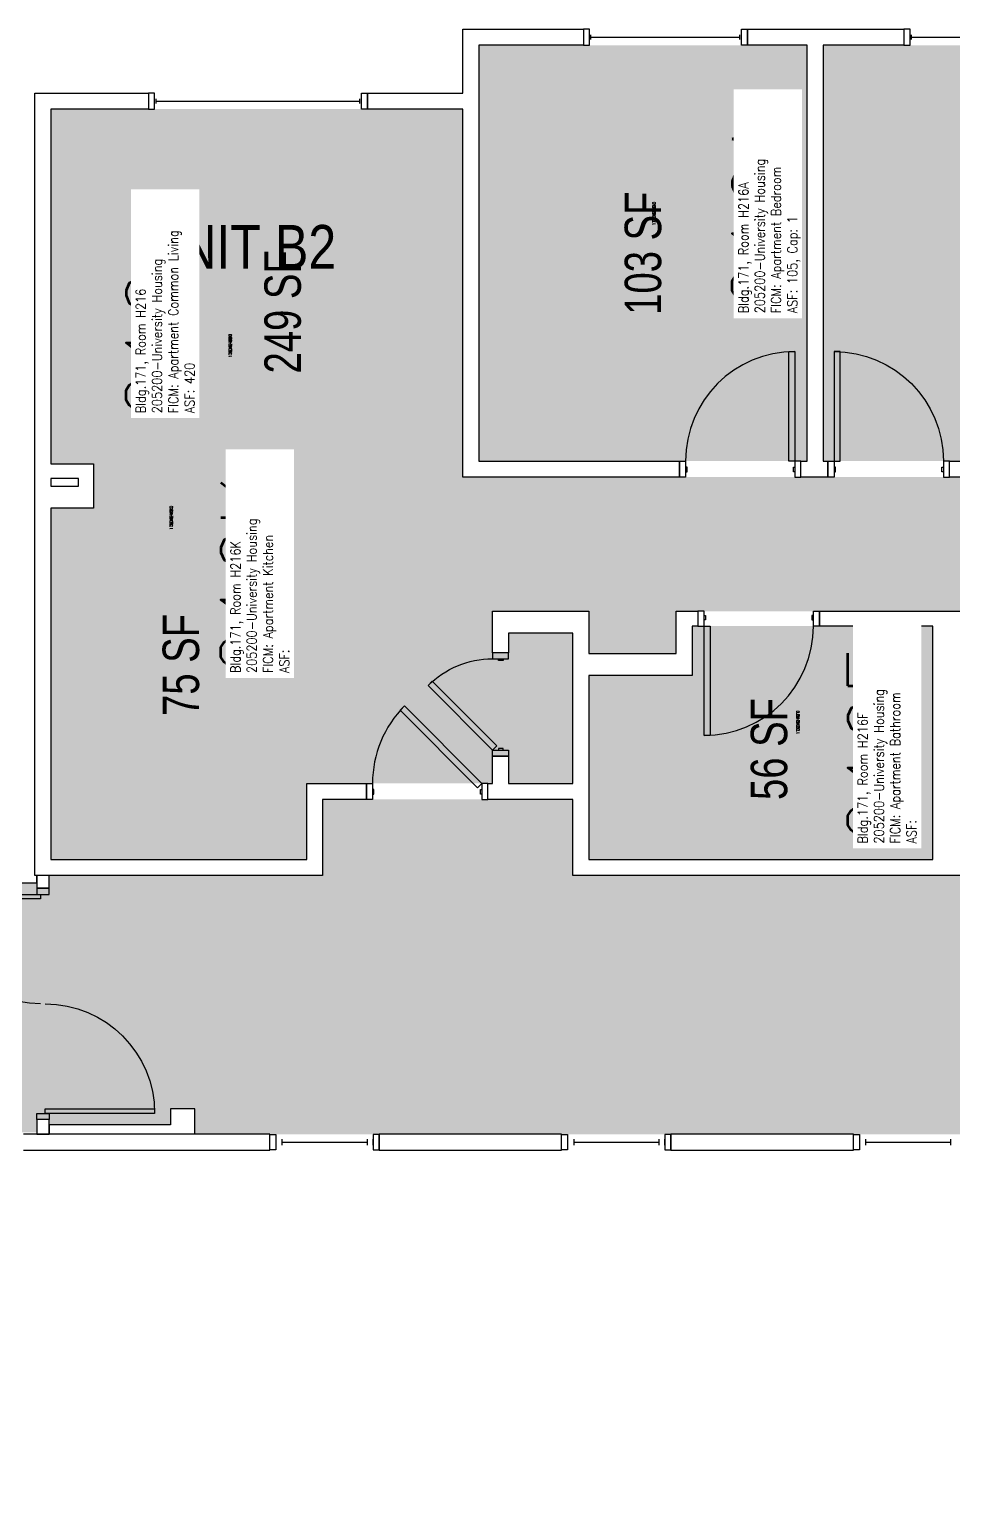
# Model space of a CAD drawing. Header units: inches. Extents: x -105 to 3698, y -798 to 1624.
# Drawn here: x 1862.4 to 2166.2, y 1142.7 to 1624 of the extents above; entities that cross this region are included whole.
import ezdxf
from ezdxf.enums import TextEntityAlignment as Align

# ---------------------------------------------------------------- set-up
doc = ezdxf.new("R2010")
doc.units = ezdxf.units.IN
doc.header["$LTSCALE"] = 96
doc.header["$MEASUREMENT"] = 0
for name, color, linetype in [('A-AREA-IDEN', 1, 'Continuous'), ('A-DOOR', 2, 'Continuous'), ('A-GLAZ', 1, 'Continuous'), ('A-IDEN-RNUM', 7, 'Continuous'), ('A-IDEN-SNUM', 4, 'Continuous'), ('A-IDEN-VNUM', 4, 'Continuous'), ('A-WALL', 5, 'Continuous'), ('AREA-TEXT', 3, 'Continuous'), ('Rooms-Category-Color', 7, 'Continuous'), ('Rooms-College-Color', 7, 'Continuous'), ('Rooms-Department-Color', 7, 'Continuous'), ('Rooms-Division-Color', 7, 'Continuous'), ('Rooms-Information', 7, 'Continuous')]:
    doc.layers.add(name, color=color, linetype=linetype)
doc.styles.add('AREA', font='arial.ttf', dxfattribs={"width": 0.75, "height": 12})
doc.styles.add('ROOMSNUMBER', font='txt.shx', dxfattribs={"height": 0.03})
doc.styles.add('ROOMVNUMBER', font='simplex.shx', dxfattribs={"width": 0.85})
doc.styles.get("Standard").update_dxf_attribs({"font": 'ARIALN.TTF'})

msp = doc.modelspace()

# ---------------------------------------------------------------- hatches: boundary and pattern name
h = msp.add_hatch()
h.set_pattern_fill('ANSI31', color=256, style=0)
h.set_pattern_definition([(135, (2468.48172, 1996.84335), (0.088388348, 0.088388348), [])])
h.paths.add_polyline_path([(2137.01, 1412.89), (2078.28, 1412.89), (2078.28, 1403.68), (2137.01, 1403.68)], flags=9)
at = {"layer": 'Rooms-Category-Color', "true_color": 0x728ef3}
for points in [[(2118.25, 1618.74), (2010.25, 1618.74), (2010.25, 1481.99), (2118.25, 1481.99), (2118.24, 1618.3)], [(2231.12, 1618.74), (2123.5, 1618.74), (2123.49, 1482), (2231.12, 1481.99), (2231.11, 1618.3)], [(2280, 1476.75), (2005, 1476.75), (2005, 1597.75), (1869.5, 1597.75), (1869.5, 1481.12), (1953.64, 1481.12), (1953.64, 1376), (2014.77, 1376), (2014.77, 1384.95), (2020.02, 1384.95), (2020.02, 1376), (2041.22, 1376), (2041.22, 1425.37), (2020.02, 1425.37), (2020.02, 1418.95), (2014.77, 1418.95), (2014.77, 1432.62), (2046.47, 1432.62), (2046.47, 1418.75), (2075.22, 1418.75), (2075.22, 1432.62), (2251.25, 1432.62), (2251.25, 1418.75), (2280, 1418.75)], [(1869.5, 1466.5), (1869.5, 1351), (1953.64, 1351), (1953.64, 1481.12), (1883.5, 1481.12), (1883.5, 1466.5)], [(2159.6, 1350.99), (2046.47, 1350.99), (2046.47, 1411.49), (2080.47, 1411.49), (2080.47, 1427.74), (2159.61, 1427.74)]]:
    msp.add_hatch(color=171, dxfattribs=at).paths.add_polyline_path(points)
at = {"layer": 'Rooms-Category-Color', "true_color": 0xadadad}
msp.add_hatch(color=253, dxfattribs=at).paths.add_polyline_path([(2434.81, 1302.05), (2431.28, 1305.58), (2404.37, 1332.49), (2404.37, 1345.74), (2041.22, 1345.74), (2041.22, 1370.74), (1958.89, 1370.74), (1958.89, 1345.74), (1868.87, 1345.74), (1868.87, 1341.49), (1864.87, 1341.49), (1864.87, 1343.18), (1824.87, 1343.18), (1824.87, 1337.99), (1816.87, 1337.99), (1816.87, 1346.36), (1715.13, 1346.36), (1715.13, 1362.36), (1654.13, 1362.36), (1654.13, 1346.36), (1376.13, 1346.36), (1376.13, 1345.75), (1260.13, 1345.75), (1260.13, 1346.36), (780.38, 1346.36), (780.38, 1341.49), (776.38, 1341.49), (776.38, 1342.95), (736.38, 1342.95), (736.38, 1337.99), (728.38, 1337.99), (728.38, 1345.74), (673.36, 1345.74), (673.36, 1370.74), (591.03, 1370.74), (591.03, 1345.74), (233.3, 1345.74), (233.5, 1285.74), (632.97, 1285.74), (632.97, 1237.74), (768, 1237.74), (776.38, 1237.74), (776.38, 1265.49), (780.38, 1265.49), (780.38, 1263.74), (820.38, 1263.74), (820.38, 1268.99), (828.38, 1268.99), (828.38, 1237.74), (939.72, 1237.74), (939.72, 1276.66), (1347.19, 1276.66), (1347.19, 1190.36), (1378.69, 1190.36), (1378.69, 1187.99), (1373.19, 1187.99), (1373.19, 1151.11), (1373.19, 1146.74), (1375.19, 1146.74), (1375.19, 1142.74), (1451.19, 1142.74), (1451.19, 1146.74), (1453.11, 1146.74), (1453.19, 1151.11), (1453.19, 1187.99), (1447.69, 1187.99), (1447.69, 1190.36), (1479.65, 1190.36), (1479.65, 1209.16), (1484.9, 1209.16), (1484.9, 1255.16), (1479.65, 1255.16), (1479.65, 1276.66), (1571.65, 1276.66), (1571.65, 1261.24), (1860.5, 1261.24), (1864.87, 1261.24), (1864.87, 1265.49), (1868.87, 1265.49), (1868.87, 1263.74), (1908.87, 1263.74), (1908.87, 1268.99), (1916.87, 1268.99), (1916.87, 1260.61), (2047.49, 1260.61), (2133.48, 1260.62), (2169.48, 1260.62), (2348.97, 1260.61), (2386.31, 1260.61), (2392.39, 1259.62)])
at = {"layer": 'Rooms-College-Color', "true_color": 0xadadad}
for points in [[(2118.25, 1618.74), (2010.25, 1618.74), (2010.25, 1481.99), (2118.25, 1481.99), (2118.24, 1618.3)], [(2231.12, 1618.74), (2123.5, 1618.74), (2123.49, 1482), (2231.12, 1481.99), (2231.11, 1618.3)], [(2280, 1476.75), (2005, 1476.75), (2005, 1597.75), (1869.5, 1597.75), (1869.5, 1481.12), (1953.64, 1481.12), (1953.64, 1376), (2014.77, 1376), (2014.77, 1384.95), (2020.02, 1384.95), (2020.02, 1376), (2041.22, 1376), (2041.22, 1425.37), (2020.02, 1425.37), (2020.02, 1418.95), (2014.77, 1418.95), (2014.77, 1432.62), (2046.47, 1432.62), (2046.47, 1418.75), (2075.22, 1418.75), (2075.22, 1432.62), (2251.25, 1432.62), (2251.25, 1418.75), (2280, 1418.75)], [(1869.5, 1466.5), (1869.5, 1351), (1953.64, 1351), (1953.64, 1481.12), (1883.5, 1481.12), (1883.5, 1466.5)], [(2159.6, 1350.99), (2046.47, 1350.99), (2046.47, 1411.49), (2080.47, 1411.49), (2080.47, 1427.74), (2159.61, 1427.74)], [(2434.81, 1302.05), (2431.28, 1305.58), (2404.37, 1332.49), (2404.37, 1345.74), (2041.22, 1345.74), (2041.22, 1370.74), (1958.89, 1370.74), (1958.89, 1345.74), (1868.87, 1345.74), (1868.87, 1341.49), (1864.87, 1341.49), (1864.87, 1343.18), (1824.87, 1343.18), (1824.87, 1337.99), (1816.87, 1337.99), (1816.87, 1346.36), (1715.13, 1346.36), (1715.13, 1362.36), (1654.13, 1362.36), (1654.13, 1346.36), (1376.13, 1346.36), (1376.13, 1345.75), (1260.13, 1345.75), (1260.13, 1346.36), (780.38, 1346.36), (780.38, 1341.49), (776.38, 1341.49), (776.38, 1342.95), (736.38, 1342.95), (736.38, 1337.99), (728.38, 1337.99), (728.38, 1345.74), (673.36, 1345.74), (673.36, 1370.74), (591.03, 1370.74), (591.03, 1345.74), (233.3, 1345.74), (233.5, 1285.74), (632.97, 1285.74), (632.97, 1237.74), (768, 1237.74), (776.38, 1237.74), (776.38, 1265.49), (780.38, 1265.49), (780.38, 1263.74), (820.38, 1263.74), (820.38, 1268.99), (828.38, 1268.99), (828.38, 1237.74), (939.72, 1237.74), (939.72, 1276.66), (1347.19, 1276.66), (1347.19, 1190.36), (1378.69, 1190.36), (1378.69, 1187.99), (1373.19, 1187.99), (1373.19, 1151.11), (1373.19, 1146.74), (1375.19, 1146.74), (1375.19, 1142.74), (1451.19, 1142.74), (1451.19, 1146.74), (1453.11, 1146.74), (1453.19, 1151.11), (1453.19, 1187.99), (1447.69, 1187.99), (1447.69, 1190.36), (1479.65, 1190.36), (1479.65, 1209.16), (1484.9, 1209.16), (1484.9, 1255.16), (1479.65, 1255.16), (1479.65, 1276.66), (1571.65, 1276.66), (1571.65, 1261.24), (1860.5, 1261.24), (1864.87, 1261.24), (1864.87, 1265.49), (1868.87, 1265.49), (1868.87, 1263.74), (1908.87, 1263.74), (1908.87, 1268.99), (1916.87, 1268.99), (1916.87, 1260.61), (2047.49, 1260.61), (2133.48, 1260.62), (2169.48, 1260.62), (2348.97, 1260.61), (2386.31, 1260.61), (2392.39, 1259.62)]]:
    msp.add_hatch(color=253, dxfattribs=at).paths.add_polyline_path(points)
at = {"layer": 'Rooms-Department-Color', "true_color": 0x604aed}
for points in [[(2118.25, 1618.74), (2010.25, 1618.74), (2010.25, 1481.99), (2118.25, 1481.99), (2118.24, 1618.3)], [(2231.12, 1618.74), (2123.5, 1618.74), (2123.49, 1482), (2231.12, 1481.99), (2231.11, 1618.3)], [(2280, 1476.75), (2005, 1476.75), (2005, 1597.75), (1869.5, 1597.75), (1869.5, 1481.12), (1953.64, 1481.12), (1953.64, 1376), (2014.77, 1376), (2014.77, 1384.95), (2020.02, 1384.95), (2020.02, 1376), (2041.22, 1376), (2041.22, 1425.37), (2020.02, 1425.37), (2020.02, 1418.95), (2014.77, 1418.95), (2014.77, 1432.62), (2046.47, 1432.62), (2046.47, 1418.75), (2075.22, 1418.75), (2075.22, 1432.62), (2251.25, 1432.62), (2251.25, 1418.75), (2280, 1418.75)], [(1869.5, 1466.5), (1869.5, 1351), (1953.64, 1351), (1953.64, 1481.12), (1883.5, 1481.12), (1883.5, 1466.5)], [(2159.6, 1350.99), (2046.47, 1350.99), (2046.47, 1411.49), (2080.47, 1411.49), (2080.47, 1427.74), (2159.61, 1427.74)]]:
    msp.add_hatch(color=173, dxfattribs=at).paths.add_polyline_path(points)
at = {"layer": 'Rooms-Department-Color', "true_color": 0xacacac}
msp.add_hatch(color=253, dxfattribs=at).paths.add_polyline_path([(2434.81, 1302.05), (2431.28, 1305.58), (2404.37, 1332.49), (2404.37, 1345.74), (2041.22, 1345.74), (2041.22, 1370.74), (1958.89, 1370.74), (1958.89, 1345.74), (1868.87, 1345.74), (1868.87, 1341.49), (1864.87, 1341.49), (1864.87, 1343.18), (1824.87, 1343.18), (1824.87, 1337.99), (1816.87, 1337.99), (1816.87, 1346.36), (1715.13, 1346.36), (1715.13, 1362.36), (1654.13, 1362.36), (1654.13, 1346.36), (1376.13, 1346.36), (1376.13, 1345.75), (1260.13, 1345.75), (1260.13, 1346.36), (780.38, 1346.36), (780.38, 1341.49), (776.38, 1341.49), (776.38, 1342.95), (736.38, 1342.95), (736.38, 1337.99), (728.38, 1337.99), (728.38, 1345.74), (673.36, 1345.74), (673.36, 1370.74), (591.03, 1370.74), (591.03, 1345.74), (233.3, 1345.74), (233.5, 1285.74), (632.97, 1285.74), (632.97, 1237.74), (768, 1237.74), (776.38, 1237.74), (776.38, 1265.49), (780.38, 1265.49), (780.38, 1263.74), (820.38, 1263.74), (820.38, 1268.99), (828.38, 1268.99), (828.38, 1237.74), (939.72, 1237.74), (939.72, 1276.66), (1347.19, 1276.66), (1347.19, 1190.36), (1378.69, 1190.36), (1378.69, 1187.99), (1373.19, 1187.99), (1373.19, 1151.11), (1373.19, 1146.74), (1375.19, 1146.74), (1375.19, 1142.74), (1451.19, 1142.74), (1451.19, 1146.74), (1453.11, 1146.74), (1453.19, 1151.11), (1453.19, 1187.99), (1447.69, 1187.99), (1447.69, 1190.36), (1479.65, 1190.36), (1479.65, 1209.16), (1484.9, 1209.16), (1484.9, 1255.16), (1479.65, 1255.16), (1479.65, 1276.66), (1571.65, 1276.66), (1571.65, 1261.24), (1860.5, 1261.24), (1864.87, 1261.24), (1864.87, 1265.49), (1868.87, 1265.49), (1868.87, 1263.74), (1908.87, 1263.74), (1908.87, 1268.99), (1916.87, 1268.99), (1916.87, 1260.61), (2047.49, 1260.61), (2133.48, 1260.62), (2169.48, 1260.62), (2348.97, 1260.61), (2386.31, 1260.61), (2392.39, 1259.62)])
at = {"layer": 'Rooms-Division-Color', "true_color": 0x604aed}
for points in [[(2118.25, 1618.74), (2010.25, 1618.74), (2010.25, 1481.99), (2118.25, 1481.99), (2118.24, 1618.3)], [(2231.12, 1618.74), (2123.5, 1618.74), (2123.49, 1482), (2231.12, 1481.99), (2231.11, 1618.3)], [(2280, 1476.75), (2005, 1476.75), (2005, 1597.75), (1869.5, 1597.75), (1869.5, 1481.12), (1953.64, 1481.12), (1953.64, 1376), (2014.77, 1376), (2014.77, 1384.95), (2020.02, 1384.95), (2020.02, 1376), (2041.22, 1376), (2041.22, 1425.37), (2020.02, 1425.37), (2020.02, 1418.95), (2014.77, 1418.95), (2014.77, 1432.62), (2046.47, 1432.62), (2046.47, 1418.75), (2075.22, 1418.75), (2075.22, 1432.62), (2251.25, 1432.62), (2251.25, 1418.75), (2280, 1418.75)], [(1869.5, 1466.5), (1869.5, 1351), (1953.64, 1351), (1953.64, 1481.12), (1883.5, 1481.12), (1883.5, 1466.5)], [(2159.6, 1350.99), (2046.47, 1350.99), (2046.47, 1411.49), (2080.47, 1411.49), (2080.47, 1427.74), (2159.61, 1427.74)]]:
    msp.add_hatch(color=173, dxfattribs=at).paths.add_polyline_path(points)
at = {"layer": 'Rooms-Division-Color', "true_color": 0xadadad}
msp.add_hatch(color=253, dxfattribs=at).paths.add_polyline_path([(2434.81, 1302.05), (2431.28, 1305.58), (2404.37, 1332.49), (2404.37, 1345.74), (2041.22, 1345.74), (2041.22, 1370.74), (1958.89, 1370.74), (1958.89, 1345.74), (1868.87, 1345.74), (1868.87, 1341.49), (1864.87, 1341.49), (1864.87, 1343.18), (1824.87, 1343.18), (1824.87, 1337.99), (1816.87, 1337.99), (1816.87, 1346.36), (1715.13, 1346.36), (1715.13, 1362.36), (1654.13, 1362.36), (1654.13, 1346.36), (1376.13, 1346.36), (1376.13, 1345.75), (1260.13, 1345.75), (1260.13, 1346.36), (780.38, 1346.36), (780.38, 1341.49), (776.38, 1341.49), (776.38, 1342.95), (736.38, 1342.95), (736.38, 1337.99), (728.38, 1337.99), (728.38, 1345.74), (673.36, 1345.74), (673.36, 1370.74), (591.03, 1370.74), (591.03, 1345.74), (233.3, 1345.74), (233.5, 1285.74), (632.97, 1285.74), (632.97, 1237.74), (768, 1237.74), (776.38, 1237.74), (776.38, 1265.49), (780.38, 1265.49), (780.38, 1263.74), (820.38, 1263.74), (820.38, 1268.99), (828.38, 1268.99), (828.38, 1237.74), (939.72, 1237.74), (939.72, 1276.66), (1347.19, 1276.66), (1347.19, 1190.36), (1378.69, 1190.36), (1378.69, 1187.99), (1373.19, 1187.99), (1373.19, 1151.11), (1373.19, 1146.74), (1375.19, 1146.74), (1375.19, 1142.74), (1451.19, 1142.74), (1451.19, 1146.74), (1453.11, 1146.74), (1453.19, 1151.11), (1453.19, 1187.99), (1447.69, 1187.99), (1447.69, 1190.36), (1479.65, 1190.36), (1479.65, 1209.16), (1484.9, 1209.16), (1484.9, 1255.16), (1479.65, 1255.16), (1479.65, 1276.66), (1571.65, 1276.66), (1571.65, 1261.24), (1860.5, 1261.24), (1864.87, 1261.24), (1864.87, 1265.49), (1868.87, 1265.49), (1868.87, 1263.74), (1908.87, 1263.74), (1908.87, 1268.99), (1916.87, 1268.99), (1916.87, 1260.61), (2047.49, 1260.61), (2133.48, 1260.62), (2169.48, 1260.62), (2348.97, 1260.61), (2386.31, 1260.61), (2392.39, 1259.62)])

# ---------------------------------------------------------------- linework, layer by layer
at = {"layer": 'A-DOOR'}
for p, q in [((1830.12, 1339.5), (1866.12, 1339.5)), ((1866.12, 1338), (1830.12, 1338)), ((1868.87, 1341.5), (1864.87, 1341.5)), ((1864.87, 1341.5), (1864.87, 1339.5)), ((1864.87, 1339.5), (1868.87, 1339.5)), ((1866.12, 1339.5), (1866.12, 1338)), ((1868.87, 1339.5), (1868.87, 1341.5)), ((1864.87, 1265.5), (1864.87, 1267.5)), ((1864.87, 1267.5), (1868.87, 1267.5)), ((1867.62, 1267.5), (1867.62, 1269)), ((1867.62, 1269), (1903.62, 1269)), ((1903.62, 1267.5), (1867.62, 1267.5)), ((1868.87, 1267.5), (1868.87, 1265.5)), ((1903.62, 1269), (1903.62, 1267.5)), ((1868.87, 1265.5), (1864.87, 1265.5))]:
    msp.add_line(p, q, dxfattribs=at)
for points in [[(2114.25, 1482), (2112.25, 1482), (2112.25, 1518), (2114.25, 1518)], [(2127.12, 1482), (2129.12, 1482), (2129.12, 1518), (2127.12, 1518)], [(2078.25, 1476.75), (2076.25, 1476.75), (2076.25, 1482), (2078.25, 1482)], [(2078.25, 1478.5), (2078.75, 1478.5), (2078.75, 1480), (2078.25, 1480)], [(2114.25, 1478.5), (2113.75, 1478.5), (2113.75, 1480), (2114.25, 1480)], [(2114.25, 1476.75), (2116.25, 1476.75), (2116.25, 1482), (2114.25, 1482)], [(2127.12, 1476.75), (2125.12, 1476.75), (2125.12, 1482), (2127.12, 1482)], [(2127.12, 1478.5), (2127.62, 1478.5), (2127.62, 1480), (2127.12, 1480)], [(2163.12, 1478.5), (2162.62, 1478.5), (2162.62, 1480), (2163.12, 1480)], [(2163.12, 1476.75), (2165.12, 1476.75), (2165.12, 1482), (2163.12, 1482)], [(2084.36, 1432.62), (2082.36, 1432.62), (2082.36, 1427.75), (2084.36, 1427.75)], [(2084.36, 1431.25), (2084.86, 1431.25), (2084.86, 1429.75), (2084.36, 1429.75)], [(2120.36, 1431.25), (2119.86, 1431.25), (2119.86, 1429.75), (2120.36, 1429.75)], [(2120.36, 1432.62), (2122.36, 1432.62), (2122.36, 1427.75), (2120.36, 1427.75)], [(2084.36, 1427.75), (2086.36, 1427.75), (2086.36, 1391.75), (2084.36, 1391.75)], [(2020.02, 1416.95), (2020.02, 1418.95), (2014.77, 1418.95), (2014.77, 1416.95)], [(2018.27, 1416.95), (2018.27, 1416.45), (2016.77, 1416.45), (2016.77, 1416.95)], [(2014.77, 1386.95), (2016.18, 1388.36), (1994.97, 1409.58), (1993.56, 1408.16)], [(2011.28, 1376), (2009.87, 1374.59), (1984.41, 1400.04), (1985.83, 1401.46)], [(2020.02, 1386.95), (2020.02, 1384.95), (2014.77, 1384.95), (2014.77, 1386.95)], [(2018.27, 1386.95), (2018.27, 1387.45), (2016.77, 1387.45), (2016.77, 1386.95)], [(1975.28, 1370.75), (1973.28, 1370.75), (1973.28, 1376), (1975.28, 1376)], [(1975.28, 1372.5), (1975.78, 1372.5), (1975.78, 1374), (1975.28, 1374)], [(2011.28, 1372.5), (2010.78, 1372.5), (2010.78, 1374), (2011.28, 1374)], [(2011.28, 1370.75), (2013.28, 1370.75), (2013.28, 1376), (2011.28, 1376)]]:
    msp.add_lwpolyline(points, close=True, dxfattribs=at)
for centre, start, end in [((2114.25, 1482), 90, 180), ((2084.36, 1427.75), 270, 0), ((2011.28, 1376), 135, 180)]:
    msp.add_arc(centre, 36, start, end, dxfattribs=at)
at = {"layer": 'A-DOOR', "extrusion": (0, 0, -1)}
for centre, radius, start, end in [((-2127.12, 1482), 36, 90, 180), ((-2014.77, 1386.95), 30, 45, 90), ((-1866.12, 1339.5), 36, 270, 360), ((-1867.62, 1267.5), 36, 90, 180)]:
    msp.add_arc(centre, radius, start, end, dxfattribs=at)
at = {"layer": 'A-GLAZ'}
for p, q in [((2047.16, 1620.63), (2047.16, 1622.13)), ((2096.16, 1620.63), (2096.16, 1622.13)), ((2152.62, 1620.63), (2152.62, 1622.13)), ((2047.16, 1621.38), (2096.16, 1621.38)), ((2152.62, 1621.38), (2201.62, 1621.38)), ((1904.12, 1599.63), (1904.12, 1601.13)), ((1904.12, 1600.38), (1971.12, 1600.38)), ((1971.12, 1599.63), (1971.12, 1601.13)), ((1941.48, 1255.5), (1941.48, 1260.5)), ((1941.48, 1260.5), (1943.48, 1260.5)), ((1943.48, 1260.5), (1943.48, 1255.5)), ((1943.48, 1259), (1943.48, 1257)), ((1945.48, 1259), (1945.48, 1257)), ((1945.48, 1258), (1973.48, 1258)), ((1973.48, 1259), (1973.48, 1257)), ((1977.48, 1260.5), (1975.48, 1260.5)), ((1975.48, 1260.5), (1975.48, 1255.5)), ((1975.48, 1257), (1975.48, 1259)), ((1977.48, 1255.5), (1977.48, 1260.5)), ((2037.48, 1255.5), (2037.48, 1260.5)), ((2037.48, 1260.5), (2039.48, 1260.5)), ((2039.48, 1260.5), (2039.48, 1255.5)), ((2039.48, 1259), (2039.48, 1257)), ((2041.48, 1259), (2041.48, 1257)), ((2041.48, 1258), (2069.48, 1258)), ((2069.48, 1259), (2069.48, 1257)), ((2073.48, 1260.5), (2071.48, 1260.5)), ((2071.48, 1260.5), (2071.48, 1255.5)), ((2071.48, 1257), (2071.48, 1259)), ((2073.48, 1255.5), (2073.48, 1260.5)), ((2133.48, 1255.5), (2133.48, 1260.5)), ((2133.48, 1260.5), (2135.48, 1260.5)), ((2135.48, 1260.5), (2135.48, 1255.5)), ((2135.48, 1259), (2135.48, 1257)), ((2137.48, 1259), (2137.48, 1257)), ((2137.48, 1258), (2165.48, 1258)), ((2165.48, 1259), (2165.48, 1257)), ((1943.48, 1255.5), (1941.48, 1255.5)), ((1975.48, 1255.5), (1977.48, 1255.5)), ((2039.48, 1255.5), (2037.48, 1255.5)), ((2071.48, 1255.5), (2073.48, 1255.5)), ((2135.48, 1255.5), (2133.48, 1255.5))]:
    msp.add_line(p, q, dxfattribs=at)
for points in [[(2046.66, 1624), (2044.66, 1624), (2044.66, 1618.75), (2046.66, 1618.75)], [(2096.66, 1624), (2098.66, 1624), (2098.66, 1618.75), (2096.66, 1618.75)], [(2152.12, 1624), (2150.12, 1624), (2150.12, 1618.75), (2152.12, 1618.75)], [(1903.62, 1603), (1901.62, 1603), (1901.62, 1597.75), (1903.62, 1597.75)], [(1971.62, 1603), (1973.62, 1603), (1973.62, 1597.75), (1971.62, 1597.75)]]:
    msp.add_lwpolyline(points, close=True, dxfattribs=at)
at = {"layer": 'A-WALL'}
for p, q in [((2005, 1624), (2044.66, 1624)), ((2005, 1603), (2005, 1624)), ((2044.66, 1624), (2044.66, 1618.75)), ((2098.66, 1624), (2150.12, 1624)), ((2098.66, 1618.75), (2098.66, 1624)), ((2150.12, 1624), (2150.12, 1618.75)), ((2044.66, 1618.75), (2010.25, 1618.75)), ((2010.25, 1618.75), (2010.25, 1482)), ((2118.25, 1618.75), (2098.66, 1618.75)), ((2118.25, 1482), (2118.25, 1618.75)), ((2150.12, 1618.75), (2123.5, 1618.75)), ((2123.5, 1618.75), (2123.5, 1482)), ((1864.25, 1603), (1901.62, 1603)), ((1864.25, 1345.75), (1864.25, 1603)), ((1901.62, 1603), (1901.62, 1597.75)), ((1973.62, 1603), (2005, 1603)), ((1973.62, 1597.75), (1973.62, 1603)), ((1901.62, 1597.75), (1869.5, 1597.75)), ((1869.5, 1597.75), (1869.5, 1481.12)), ((2005, 1597.75), (1973.62, 1597.75)), ((2005, 1476.75), (2005, 1597.75)), ((1869.5, 1481.12), (1883.5, 1481.12)), ((1883.5, 1481.12), (1883.5, 1466.5)), ((2010.25, 1482), (2076.25, 1482)), ((2076.25, 1482), (2076.25, 1476.75)), ((2116.25, 1482), (2118.25, 1482)), ((2116.25, 1476.75), (2116.25, 1482)), ((2123.5, 1482), (2125.12, 1482)), ((2125.12, 1482), (2125.12, 1476.75)), ((2165.12, 1482), (2231.12, 1482)), ((2165.12, 1476.75), (2165.12, 1482)), ((1869.5, 1476.25), (1869.5, 1473.75)), ((1878.62, 1476.25), (1869.5, 1476.25)), ((1869.5, 1473.75), (1878.62, 1473.75)), ((1878.62, 1473.75), (1878.62, 1476.25)), ((2076.25, 1476.75), (2005, 1476.75)), ((2125.12, 1476.75), (2116.25, 1476.75)), ((2238, 1476.75), (2165.12, 1476.75)), ((1869.5, 1466.5), (1869.5, 1351)), ((1883.5, 1466.5), (1869.5, 1466.5)), ((2014.77, 1432.62), (2046.47, 1432.62)), ((2014.77, 1418.95), (2014.77, 1432.62)), ((2046.47, 1432.62), (2046.47, 1418.75)), ((2075.22, 1432.62), (2082.36, 1432.62)), ((2075.22, 1418.75), (2075.22, 1432.62)), ((2082.36, 1432.62), (2082.36, 1427.75)), ((2122.36, 1432.62), (2204.11, 1432.62)), ((2122.36, 1427.75), (2122.36, 1432.62)), ((2041.22, 1425.37), (2020.02, 1425.37)), ((2020.02, 1425.37), (2020.02, 1418.95)), ((2041.22, 1376), (2041.22, 1425.37)), ((2082.36, 1427.75), (2080.47, 1427.75)), ((2080.47, 1427.75), (2080.47, 1411.5)), ((2159.61, 1427.75), (2122.36, 1427.75)), ((2159.61, 1351), (2159.61, 1427.75)), ((2020.02, 1418.95), (2014.77, 1418.95)), ((2046.47, 1418.75), (2075.22, 1418.75)), ((2080.47, 1411.5), (2046.47, 1411.5)), ((2046.47, 1411.5), (2046.47, 1351)), ((2014.77, 1376), (2014.77, 1384.95)), ((2014.77, 1384.95), (2020.02, 1384.95)), ((2020.02, 1384.95), (2020.02, 1376)), ((1953.64, 1376), (1973.28, 1376)), ((1953.64, 1351), (1953.64, 1376)), ((1973.28, 1376), (1973.28, 1370.75)), ((2013.28, 1376), (2014.77, 1376)), ((2013.28, 1370.75), (2013.28, 1376)), ((2020.02, 1376), (2041.22, 1376)), ((1973.28, 1370.75), (1958.89, 1370.75)), ((1958.89, 1370.75), (1958.89, 1345.75)), ((2041.22, 1370.75), (2013.28, 1370.75)), ((2041.22, 1345.75), (2041.22, 1370.75)), ((1869.5, 1351), (1953.64, 1351)), ((2046.47, 1351), (2159.61, 1351)), ((1824.88, 1343.25), (1864.87, 1343.25)), ((1958.89, 1345.75), (1864.25, 1345.75)), ((1868.87, 1345.75), (1864.87, 1345.75)), ((1864.87, 1345.75), (1864.87, 1341.5)), ((1864.87, 1343.25), (1864.88, 1345.75)), ((1868.87, 1341.5), (1868.87, 1345.75)), ((2280.62, 1345.75), (2041.22, 1345.75)), ((1864.87, 1341.5), (1868.87, 1341.5)), ((1916.87, 1269), (1908.87, 1269)), ((1908.87, 1269), (1908.87, 1263.75)), ((1916.87, 1260.62), (1916.87, 1269)), ((1868.87, 1265.5), (1864.87, 1265.5)), ((1864.87, 1265.5), (1864.87, 1260.62)), ((1868.87, 1260.62), (1868.87, 1265.5)), ((1908.87, 1263.75), (1868.87, 1263.75)), ((1868.87, 1263.75), (1868.88, 1260.62)), ((1941.48, 1260.62), (1860.5, 1260.62)), ((1864.87, 1260.62), (1868.87, 1260.62)), ((1941.48, 1255.37), (1941.48, 1260.62)), ((2037.48, 1260.62), (1977.48, 1260.62)), ((1977.48, 1260.62), (1977.48, 1255.37)), ((2037.48, 1255.37), (2037.48, 1260.62)), ((2133.48, 1260.62), (2073.48, 1260.62)), ((2073.48, 1260.62), (2073.48, 1255.37)), ((2133.48, 1255.37), (2133.48, 1260.62)), ((1860.5, 1255.37), (1941.48, 1255.37)), ((1977.48, 1255.37), (2037.48, 1255.37)), ((2073.48, 1255.37), (2133.48, 1255.37))]:
    msp.add_line(p, q, dxfattribs=at)

# ---------------------------------------------------------------- texts
at = {"layer": 'A-AREA-IDEN'}
msp.add_text('UNIT B2', height=14.4, dxfattribs=at).set_placement((1931.74, 1545.23), align=Align.CENTER)
at = {"layer": 'A-IDEN-RNUM', "style": 'ROOMSNUMBER', "width": 0.85}
for s, p in [('0216-A0', (2067.94, 1563.39)), ('0216-00', (1928.49, 1519.91)), ('0216-K0', (1909.07, 1463.35)), ('0216-F0', (2115.24, 1396.08))]:
    msp.add_text(s, height=1, rotation=90, dxfattribs=at).set_placement(p, align=Align.MIDDLE_CENTER)
at = {"layer": 'A-IDEN-SNUM', "style": 'ROOMSNUMBER', "width": 0.85}
for s, p in [('1710H216A0', (2067.94, 1563.39)), ('1710H21600', (1928.49, 1519.91)), ('1710H216K0', (1909.07, 1463.35)), ('1710H216F0', (2115.24, 1396.08))]:
    msp.add_text(s, height=1, rotation=90, dxfattribs=at).set_placement(p, align=Align.MIDDLE_CENTER)
at = {"layer": 'A-IDEN-VNUM', "style": 'ROOMVNUMBER', "width": 0.85}
for s, p in [('216A', (2104.84, 1563.37)), ('216', (1905.47, 1520.03)), ('216K', (1936.64, 1444.17)), ('216F', (2142.96, 1387.63))]:
    msp.add_text(s, height=22.5, rotation=90, dxfattribs=at).set_placement(p, align=Align.MIDDLE_CENTER)
at = {"layer": 'AREA-TEXT', "style": 'AREA', "width": 0.75}
for s, p in [('103 SF', (2064.25, 1550.36)), ('249 SF', (1945.72, 1531.08)), ('75 SF', (1912.24, 1414.96)), ('56 SF', (2105.72, 1387.31))]:
    msp.add_text(s, height=12, rotation=90, dxfattribs=at).set_placement(p, align=Align.MIDDLE_CENTER)

# ---------------------------------------------------------------- next in the draw order: texts
at = {"layer": 'Rooms-Information', "char_height": 3.2143, "width": 72, "attachment_point": 7, "rotation": 90, "style": 'ROOMVNUMBER', "bg_fill": 3, "box_fill_scale": 1.5, "bg_fill_color": 256, "bg_fill_true_color": 13158600, "bg_fill_transparency": 0}
for s, insert in [('Bldg.171, Room H216A^M^J205200-University Housing^M^JFICM: Apartment Bedroom^M^JASF: 105, Cap: 1', (2116.09, 1530.59)), ('Bldg.171, Room H216^M^J205200-University Housing^M^JFICM: Apartment Common Living^M^JASF: 420', (1916.72, 1497.72)), ('Bldg.171, Room H216K^M^J205200-University Housing^M^JFICM: Apartment Kitchen^M^JASF: ', (1947.89, 1412.29)), ('Bldg.171, Room H216F^M^J205200-University Housing^M^JFICM: Apartment Bathroom^M^JASF: ', (2154.21, 1356.21))]:
    msp.add_mtext(s, dxfattribs=dict(at, insert=insert))

doc.saveas('drawing.dxf')
